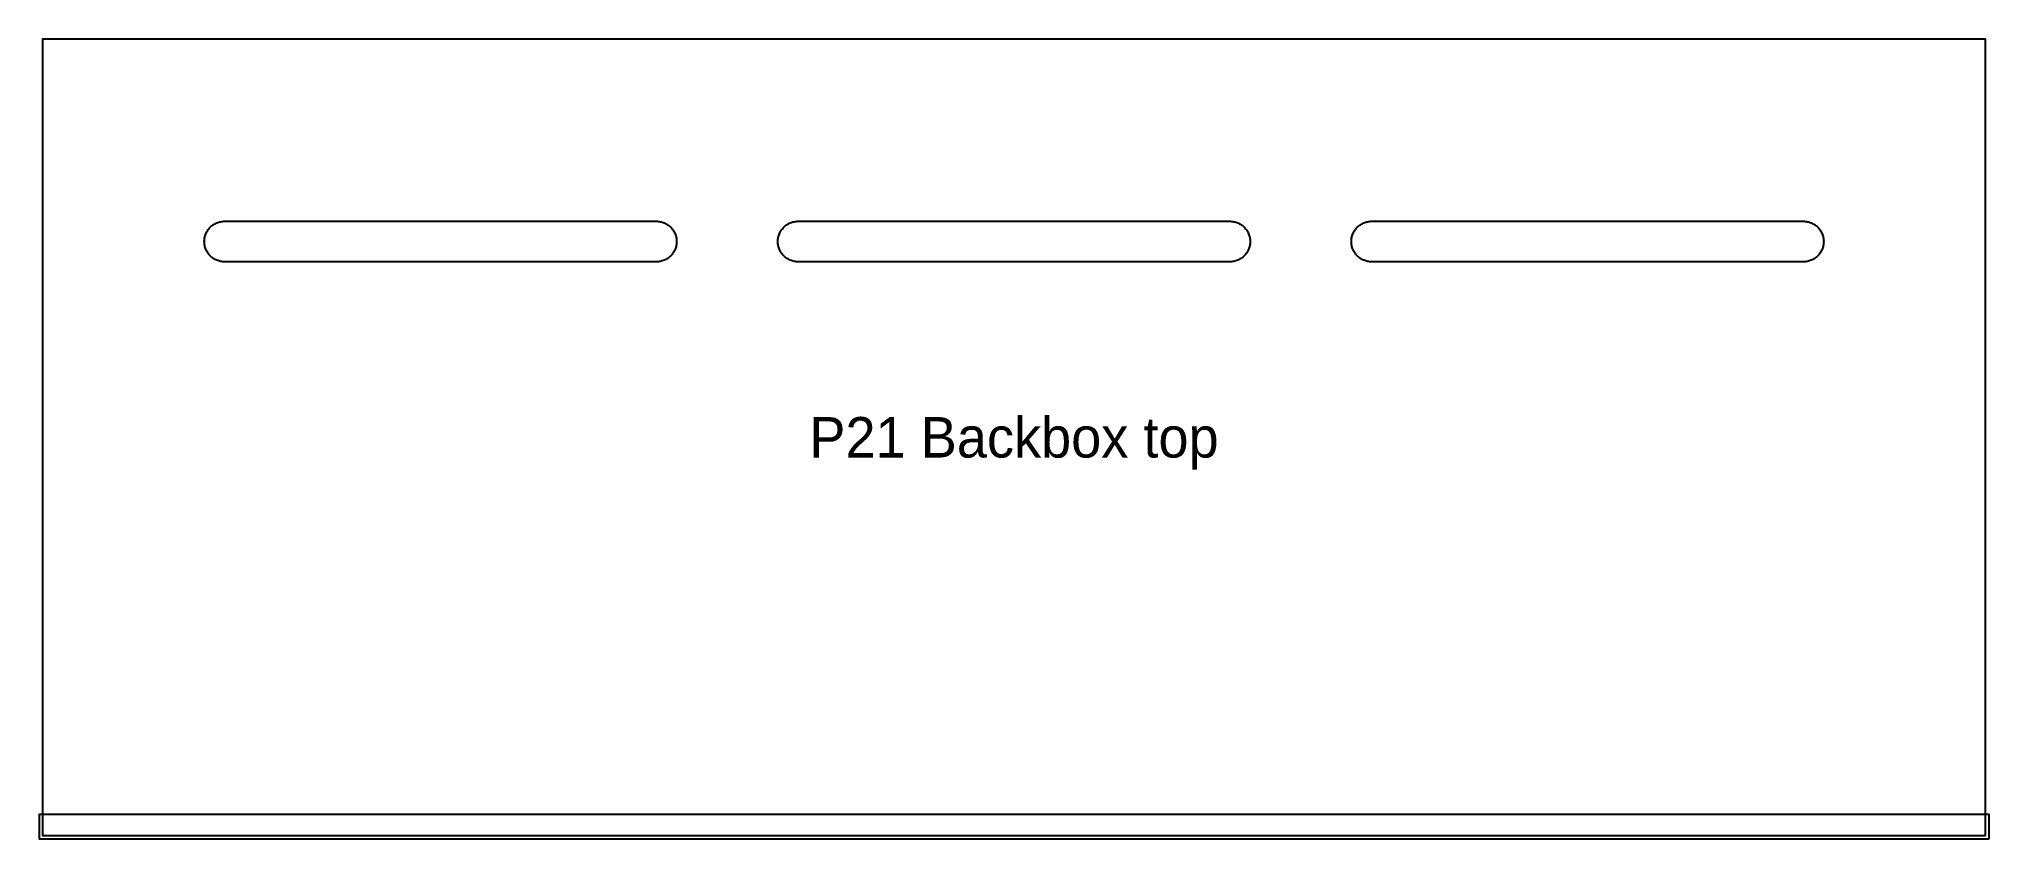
# Model space of a CAD drawing. Header units: millimetres. Extents: x -1 to 577, y -1 to 236.
import ezdxf
from ezdxf.enums import TextEntityAlignment as Align

# ---------------------------------------------------------------- set-up
doc = ezdxf.new("R2010")
doc.units = ezdxf.units.MM
for name, color, linetype in [('CUT_INSIDE', 5, 'Continuous'), ('CUT_OUTSIDE', 1, 'Continuous'), ('NOTES', 7, 'Continuous'), ('POCKET_6_BACK', 30, 'Continuous')]:
    doc.layers.add(name, color=color, linetype=linetype)

msp = doc.modelspace()

# ---------------------------------------------------------------- linework, layer by layer
at = {"layer": 'CUT_INSIDE'}
for points in [[(54, 170), (53.71, 170.01), (53.41, 170.03), (53.12, 170.06), (52.83, 170.12), (52.54, 170.18), (52.26, 170.26), (51.98, 170.35), (51.7, 170.46), (51.43, 170.58), (51.17, 170.71), (50.92, 170.85), (50.67, 171.01), (50.43, 171.18), (50.19, 171.36), (49.97, 171.55), (49.76, 171.76), (49.55, 171.97), (49.36, 172.19), (49.18, 172.43), (49.01, 172.67), (48.85, 172.92), (48.71, 173.17), (48.58, 173.43), (48.46, 173.7), (48.35, 173.98), (48.26, 174.26), (48.18, 174.54), (48.12, 174.83), (48.06, 175.12), (48.03, 175.41), (48.01, 175.71), (48, 176), (48.01, 176.29), (48.03, 176.59), (48.06, 176.88), (48.12, 177.17), (48.18, 177.46), (48.26, 177.74), (48.35, 178.02), (48.46, 178.3), (48.58, 178.57), (48.71, 178.83), (48.85, 179.08), (49.01, 179.33), (49.18, 179.57), (49.36, 179.81), (49.55, 180.03), (49.76, 180.24), (49.97, 180.45), (50.19, 180.64), (50.43, 180.82), (50.67, 180.99), (50.92, 181.15), (51.17, 181.29), (51.43, 181.42), (51.7, 181.54), (51.98, 181.65), (52.26, 181.74), (52.54, 181.82), (52.83, 181.88), (53.12, 181.94), (53.41, 181.97), (53.71, 181.99), (54, 182), (182, 182), (182.29, 181.99), (182.59, 181.97), (182.88, 181.94), (183.17, 181.88), (183.46, 181.82), (183.74, 181.74), (184.02, 181.65), (184.3, 181.54), (184.57, 181.42), (184.83, 181.29), (185.08, 181.15), (185.33, 180.99), (185.57, 180.82), (185.81, 180.64), (186.03, 180.45), (186.24, 180.24), (186.45, 180.03), (186.64, 179.81), (186.82, 179.57), (186.99, 179.33), (187.15, 179.08), (187.29, 178.83), (187.42, 178.57), (187.54, 178.3), (187.65, 178.02), (187.74, 177.74), (187.82, 177.46), (187.88, 177.17), (187.94, 176.88), (187.97, 176.59), (187.99, 176.29), (188, 176), (187.99, 175.71), (187.97, 175.41), (187.94, 175.12), (187.88, 174.83), (187.82, 174.54), (187.74, 174.26), (187.65, 173.98), (187.54, 173.7), (187.42, 173.43), (187.29, 173.17), (187.15, 172.92), (186.99, 172.67), (186.82, 172.43), (186.64, 172.19), (186.45, 171.97), (186.24, 171.76), (186.03, 171.55), (185.81, 171.36), (185.57, 171.18), (185.33, 171.01), (185.08, 170.85), (184.83, 170.71), (184.57, 170.58), (184.3, 170.46), (184.02, 170.35), (183.74, 170.26), (183.46, 170.18), (183.17, 170.12), (182.88, 170.06), (182.59, 170.03), (182.29, 170.01), (182, 170), (54, 170)], [(224, 170), (223.71, 170.01), (223.41, 170.03), (223.12, 170.06), (222.83, 170.12), (222.54, 170.18), (222.26, 170.26), (221.98, 170.35), (221.7, 170.46), (221.43, 170.58), (221.17, 170.71), (220.92, 170.85), (220.67, 171.01), (220.43, 171.18), (220.19, 171.36), (219.97, 171.55), (219.76, 171.76), (219.55, 171.97), (219.36, 172.19), (219.18, 172.43), (219.01, 172.67), (218.85, 172.92), (218.71, 173.17), (218.58, 173.43), (218.46, 173.7), (218.35, 173.98), (218.26, 174.26), (218.18, 174.54), (218.12, 174.83), (218.06, 175.12), (218.03, 175.41), (218.01, 175.71), (218, 176), (218.01, 176.29), (218.03, 176.59), (218.06, 176.88), (218.12, 177.17), (218.18, 177.46), (218.26, 177.74), (218.35, 178.02), (218.46, 178.3), (218.58, 178.57), (218.71, 178.83), (218.85, 179.08), (219.01, 179.33), (219.18, 179.57), (219.36, 179.81), (219.55, 180.03), (219.76, 180.24), (219.97, 180.45), (220.19, 180.64), (220.43, 180.82), (220.67, 180.99), (220.92, 181.15), (221.17, 181.29), (221.43, 181.42), (221.7, 181.54), (221.98, 181.65), (222.26, 181.74), (222.54, 181.82), (222.83, 181.88), (223.12, 181.94), (223.41, 181.97), (223.71, 181.99), (224, 182), (352, 182), (352.29, 181.99), (352.59, 181.97), (352.88, 181.94), (353.17, 181.88), (353.46, 181.82), (353.74, 181.74), (354.02, 181.65), (354.3, 181.54), (354.57, 181.42), (354.83, 181.29), (355.08, 181.15), (355.33, 180.99), (355.57, 180.82), (355.81, 180.64), (356.03, 180.45), (356.24, 180.24), (356.45, 180.03), (356.64, 179.81), (356.82, 179.57), (356.99, 179.33), (357.15, 179.08), (357.29, 178.83), (357.42, 178.57), (357.54, 178.3), (357.65, 178.02), (357.74, 177.74), (357.82, 177.46), (357.88, 177.17), (357.94, 176.88), (357.97, 176.59), (357.99, 176.29), (358, 176), (357.99, 175.71), (357.97, 175.41), (357.94, 175.12), (357.88, 174.83), (357.82, 174.54), (357.74, 174.26), (357.65, 173.98), (357.54, 173.7), (357.42, 173.43), (357.29, 173.17), (357.15, 172.92), (356.99, 172.67), (356.82, 172.43), (356.64, 172.19), (356.45, 171.97), (356.24, 171.76), (356.03, 171.55), (355.81, 171.36), (355.57, 171.18), (355.33, 171.01), (355.08, 170.85), (354.83, 170.71), (354.57, 170.58), (354.3, 170.46), (354.02, 170.35), (353.74, 170.26), (353.46, 170.18), (353.17, 170.12), (352.88, 170.06), (352.59, 170.03), (352.29, 170.01), (352, 170), (224, 170)], [(394, 170), (393.71, 170.01), (393.41, 170.03), (393.12, 170.06), (392.83, 170.12), (392.54, 170.18), (392.26, 170.26), (391.98, 170.35), (391.7, 170.46), (391.43, 170.58), (391.17, 170.71), (390.92, 170.85), (390.67, 171.01), (390.43, 171.18), (390.19, 171.36), (389.97, 171.55), (389.76, 171.76), (389.55, 171.97), (389.36, 172.19), (389.18, 172.43), (389.01, 172.67), (388.85, 172.92), (388.71, 173.17), (388.58, 173.43), (388.46, 173.7), (388.35, 173.98), (388.26, 174.26), (388.18, 174.54), (388.12, 174.83), (388.06, 175.12), (388.03, 175.41), (388.01, 175.71), (388, 176), (388.01, 176.29), (388.03, 176.59), (388.06, 176.88), (388.12, 177.17), (388.18, 177.46), (388.26, 177.74), (388.35, 178.02), (388.46, 178.3), (388.58, 178.57), (388.71, 178.83), (388.85, 179.08), (389.01, 179.33), (389.18, 179.57), (389.36, 179.81), (389.55, 180.03), (389.76, 180.24), (389.97, 180.45), (390.19, 180.64), (390.43, 180.82), (390.67, 180.99), (390.92, 181.15), (391.17, 181.29), (391.43, 181.42), (391.7, 181.54), (391.98, 181.65), (392.26, 181.74), (392.54, 181.82), (392.83, 181.88), (393.12, 181.94), (393.41, 181.97), (393.71, 181.99), (394, 182), (522, 182), (522.29, 181.99), (522.59, 181.97), (522.88, 181.94), (523.17, 181.88), (523.46, 181.82), (523.74, 181.74), (524.02, 181.65), (524.3, 181.54), (524.57, 181.42), (524.83, 181.29), (525.08, 181.15), (525.33, 180.99), (525.57, 180.82), (525.81, 180.64), (526.03, 180.45), (526.24, 180.24), (526.45, 180.03), (526.64, 179.81), (526.82, 179.57), (526.99, 179.33), (527.15, 179.08), (527.29, 178.83), (527.42, 178.57), (527.54, 178.3), (527.65, 178.02), (527.74, 177.74), (527.82, 177.46), (527.88, 177.17), (527.94, 176.88), (527.97, 176.59), (527.99, 176.29), (528, 176), (527.99, 175.71), (527.97, 175.41), (527.94, 175.12), (527.88, 174.83), (527.82, 174.54), (527.74, 174.26), (527.65, 173.98), (527.54, 173.7), (527.42, 173.43), (527.29, 173.17), (527.15, 172.92), (526.99, 172.67), (526.82, 172.43), (526.64, 172.19), (526.45, 171.97), (526.24, 171.76), (526.03, 171.55), (525.81, 171.36), (525.57, 171.18), (525.33, 171.01), (525.08, 170.85), (524.83, 170.71), (524.57, 170.58), (524.3, 170.46), (524.02, 170.35), (523.74, 170.26), (523.46, 170.18), (523.17, 170.12), (522.88, 170.06), (522.59, 170.03), (522.29, 170.01), (522, 170), (394, 170)]]:
    msp.add_lwpolyline(points, close=True, dxfattribs=at)
at = {"layer": 'CUT_OUTSIDE'}
msp.add_lwpolyline([(576, 0), (576, 236), (0, 236), (0, 0), (576, 0)], close=True, dxfattribs=at)
at = {"layer": 'POCKET_6_BACK'}
msp.add_lwpolyline([(577, -1), (577, 6.3), (-1, 6.3), (-1, -1), (577, -1)], close=True, dxfattribs=at)

# ---------------------------------------------------------------- texts
at = {"layer": 'NOTES'}
msp.add_text('P21 Backbox top', height=12, dxfattribs=at).set_placement((288, 118), align=Align.MIDDLE_CENTER)

doc.saveas('drawing.dxf')
